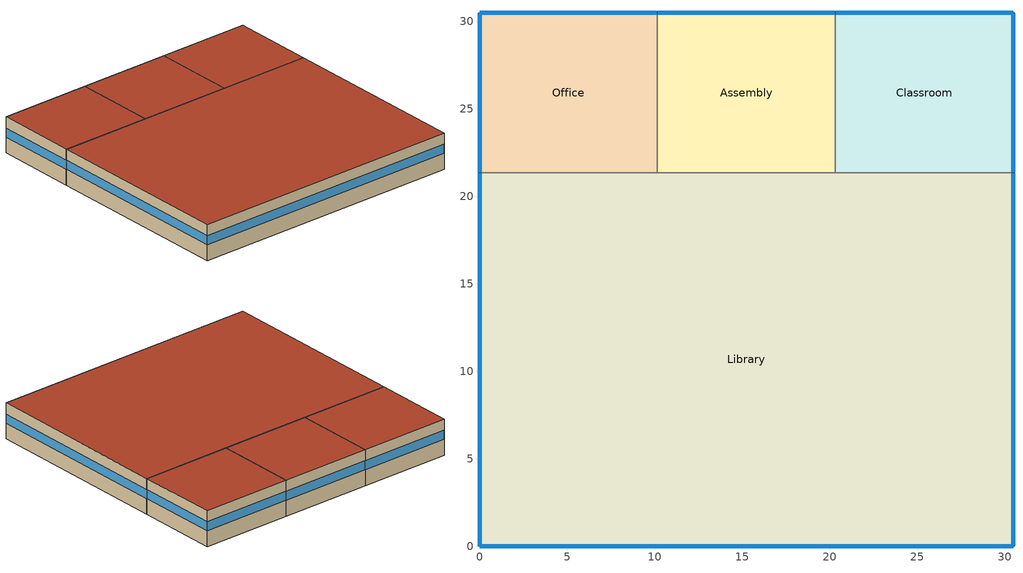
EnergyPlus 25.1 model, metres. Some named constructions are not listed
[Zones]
Assembly
 floor ground (assembly_floor SlabOnOrBelowGradeF073): 20.32,30.48 20.32,21.34 10.16,21.34 10.16,30.48 z0
 wall outside (Exterior Wall): 20.32,30.48 10.16,30.48 z0:3.96
 wall to Classroom (Interior Wall): 20.32,21.34 20.32,30.48 z0:3.96
 wall to Library (Interior Wall): 10.16,21.34 20.32,21.34 z0:3.96
 wall to Office (Interior Wall): 10.16,30.48 10.16,21.34 z0:3.96
 window (Exterior Window): 20.29,30.48 10.19,30.48 z1.75:2.75
 roof outside (Exterior Roof): 10.16,30.48 10.16,21.34 20.32,21.34 20.32,30.48 z3.96
Classroom
 floor ground (classroom_floor SlabOnOrBelowGradeF073): 30.48,30.48 30.48,21.34 20.32,21.34 20.32,30.48 z0
 wall outside (Exterior Wall): 30.48,21.34 30.48,30.48 20.32,30.48 z0:3.96
 wall to Library (Interior Wall): 20.32,21.34 30.48,21.34 z0:3.96
 window (Exterior Window): 30.48,21.36 30.48,30.45 / 30.45,30.48 20.35,30.48 z1.75:2.75
 roof outside (Exterior Roof): 20.32,30.48 20.32,21.34 30.48,21.34 30.48,30.48 z3.96
Library
 floor ground (library_floor SlabOnOrBelowGradeF073): 30.48,21.34 30.48,0 0,0 0,21.34 z0
 wall outside (Exterior Wall): 0,21.34 0,0 30.48,0 30.48,21.34 z0:3.96
 wall to Office (Interior Wall): 10.16,21.34 0,21.34 z0:3.96
 window (Exterior Window): 30.48,0.03 30.48,21.31 / 0.03,0 30.45,0 / 0,21.31 0,0.03 z1.75:2.74
 roof outside (Exterior Roof): 0,21.34 0,0 30.48,0 30.48,21.34 z3.96
Office
 floor ground (office_floor SlabOnOrBelowGradeF073): 10.16,30.48 10.16,21.34 0,21.34 0,30.48 z0
 wall outside (Exterior Wall): 10.16,30.48 0,30.48 0,21.34 z0:3.96
 window (Exterior Window): 10.13,30.48 0.03,30.48 / 0,30.45 0,21.36 z1.75:2.75
 roof outside (Exterior Roof): 0,30.48 0,21.34 10.16,21.34 10.16,30.48 z3.96
[Construction:FfactorGroundFloor] F-Factor {W/m-K}=1.26344
Name | Area {m2} | PerimeterExposed {m}
assembly_floor SlabOnOrBelowGradeF073 | 92.9 | 10.16
classroom_floor SlabOnOrBelowGradeF073; office_floor SlabOnOrBelowGradeF073 | 92.9 | 19.3
library_floor SlabOnOrBelowGradeF073 | 650.32 | 73.16
[Zone] Multiplier=1
Assembly; Classroom; Library; Office
